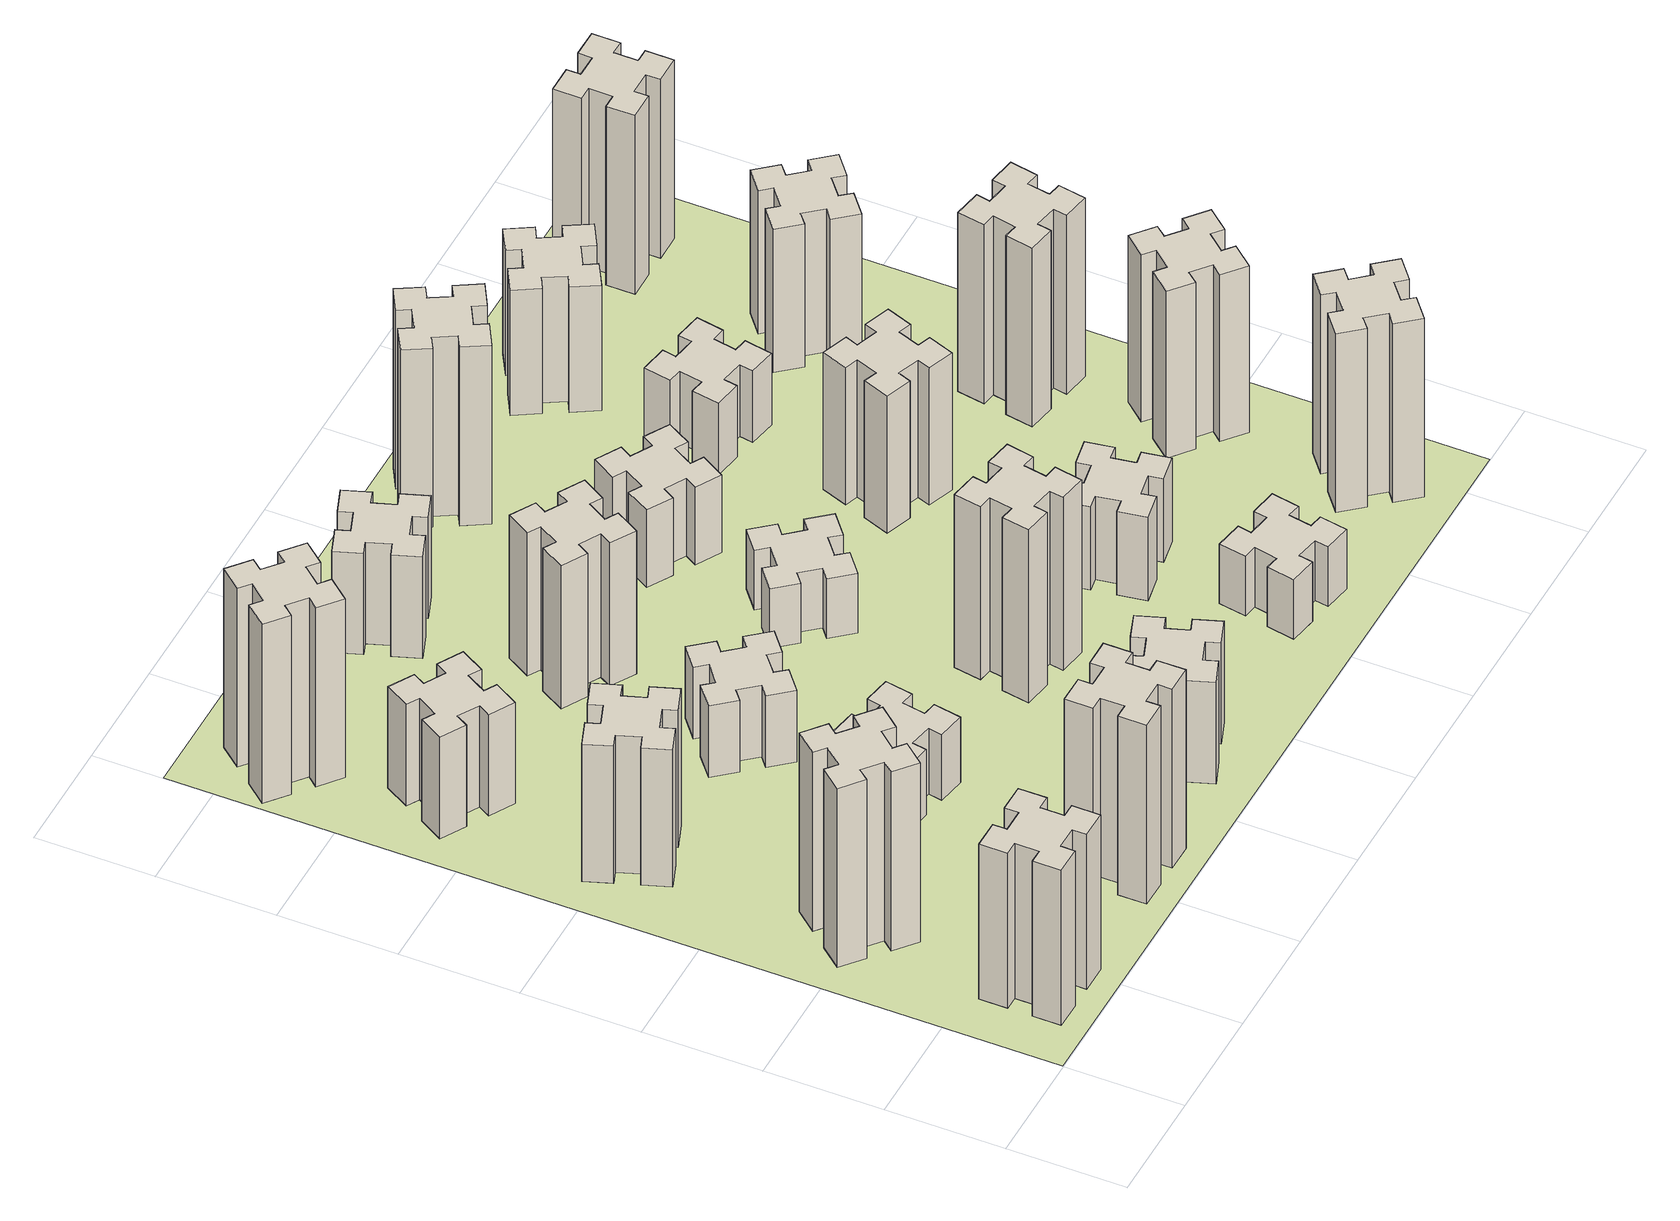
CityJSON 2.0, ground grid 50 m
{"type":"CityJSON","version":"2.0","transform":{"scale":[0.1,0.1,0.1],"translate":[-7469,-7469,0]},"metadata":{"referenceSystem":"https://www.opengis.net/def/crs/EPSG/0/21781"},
"CityObjects":{
"building1":{"type":"Building","attributes":{"class":"1000","function":"1000","usage":"1000","yearOfConstruction":2016,"roofType":"1000","measuredHeight":78,"storeysAboveGround":30,"storeysBelowGround":0},"geometry":[{"type":"Solid","lod":"1","boundaries":[[[[0,1,2,3,4,5,6,7,8,9,10,11,12,13,14,15,16,17,18,19]],[[17,16,20,21]],[[16,15,22,20]],[[15,14,23,22]],[[14,13,24,23]],[[13,12,25,24]],[[12,11,26,25]],[[11,10,27,26]],[[10,9,28,27]],[[9,8,29,28]],[[8,7,30,29]],[[7,6,31,30]],[[6,5,32,31]],[[5,4,33,32]],[[4,3,34,33]],[[3,2,35,34]],[[2,1,36,35]],[[1,0,37,36]],[[0,19,38,37]],[[19,18,39,38]],[[18,17,21,39]],[[24,25,26,27,28,29,30,31,32,33,34,35,36,37,38,39,21,20,22,23]]]]}]},
"building2":{"type":"Building","attributes":{"class":"1000","function":"1000","usage":"1000","yearOfConstruction":2016,"roofType":"1000","measuredHeight":90,"storeysAboveGround":30,"storeysBelowGround":0},"geometry":[{"type":"Solid","lod":"1","boundaries":[[[[40,41,42,43,44,45,46,47,48,49,50,51,52,53,54,55,56,57,58,59]],[[57,56,60,61]],[[56,55,62,60]],[[55,54,63,62]],[[54,53,64,63]],[[53,52,65,64]],[[52,51,66,65]],[[51,50,67,66]],[[50,49,68,67]],[[49,48,69,68]],[[48,47,70,69]],[[47,46,71,70]],[[46,45,72,71]],[[45,44,73,72]],[[44,43,74,73]],[[43,42,75,74]],[[42,41,76,75]],[[41,40,77,76]],[[40,59,78,77]],[[59,58,79,78]],[[58,57,61,79]],[[64,65,66,67,68,69,70,71,72,73,74,75,76,77,78,79,61,60,62,63]]]]}]},
"building3":{"type":"Building","attributes":{"class":"1000","function":"1000","usage":"1000","yearOfConstruction":2016,"roofType":"1000","measuredHeight":69,"storeysAboveGround":30,"storeysBelowGround":0},"geometry":[{"type":"Solid","lod":"1","boundaries":[[[[80,81,82,83,84,85,86,87,88,89,90,91,92,93,94,95,96,97,98,99]],[[97,96,100,101]],[[96,95,102,100]],[[95,94,103,102]],[[94,93,104,103]],[[93,92,105,104]],[[92,91,106,105]],[[91,90,107,106]],[[90,89,108,107]],[[89,88,109,108]],[[88,87,110,109]],[[87,86,111,110]],[[86,85,112,111]],[[85,84,113,112]],[[84,83,114,113]],[[83,82,115,114]],[[82,81,116,115]],[[81,80,117,116]],[[80,99,118,117]],[[99,98,119,118]],[[98,97,101,119]],[[104,105,106,107,108,109,110,111,112,113,114,115,116,117,118,119,101,100,102,103]]]]}]},
"building4":{"type":"Building","attributes":{"class":"1000","function":"1000","usage":"1000","yearOfConstruction":2016,"roofType":"1000","measuredHeight":51,"storeysAboveGround":30,"storeysBelowGround":0},"geometry":[{"type":"Solid","lod":"1","boundaries":[[[[120,121,122,123,124,125,126,127,128,129,130,131,132,133,134,135,136,137,138,139]],[[137,136,140,141]],[[136,135,142,140]],[[135,134,143,142]],[[134,133,144,143]],[[133,132,145,144]],[[132,131,146,145]],[[131,130,147,146]],[[130,129,148,147]],[[129,128,149,148]],[[128,127,150,149]],[[127,126,151,150]],[[126,125,152,151]],[[125,124,153,152]],[[124,123,154,153]],[[123,122,155,154]],[[122,121,156,155]],[[121,120,157,156]],[[120,139,158,157]],[[139,138,159,158]],[[138,137,141,159]],[[144,145,146,147,148,149,150,151,152,153,154,155,156,157,158,159,141,140,142,143]]]]}]},
"building5":{"type":"Building","attributes":{"class":"1000","function":"1000","usage":"1000","yearOfConstruction":2016,"roofType":"1000","measuredHeight":90,"storeysAboveGround":30,"storeysBelowGround":0},"geometry":[{"type":"Solid","lod":"1","boundaries":[[[[160,161,162,163,164,165,166,167,168,169,170,171,172,173,174,175,176,177,178,179]],[[177,176,180,181]],[[176,175,182,180]],[[175,174,183,182]],[[174,173,184,183]],[[173,172,185,184]],[[172,171,186,185]],[[171,170,187,186]],[[170,169,188,187]],[[169,168,189,188]],[[168,167,190,189]],[[167,166,191,190]],[[166,165,192,191]],[[165,164,193,192]],[[164,163,194,193]],[[163,162,195,194]],[[162,161,196,195]],[[161,160,197,196]],[[160,179,198,197]],[[179,178,199,198]],[[178,177,181,199]],[[184,185,186,187,188,189,190,191,192,193,194,195,196,197,198,199,181,180,182,183]]]]}]},
"building6":{"type":"Building","attributes":{"class":"1000","function":"1000","usage":"1000","yearOfConstruction":2016,"roofType":"1000","measuredHeight":90,"storeysAboveGround":30,"storeysBelowGround":0},"geometry":[{"type":"Solid","lod":"1","boundaries":[[[[200,201,202,203,204,205,206,207,208,209,210,211,212,213,214,215,216,217,218,219]],[[217,216,220,221]],[[216,215,222,220]],[[215,214,223,222]],[[214,213,224,223]],[[213,212,225,224]],[[212,211,226,225]],[[211,210,227,226]],[[210,209,228,227]],[[209,208,229,228]],[[208,207,230,229]],[[207,206,231,230]],[[206,205,232,231]],[[205,204,233,232]],[[204,203,234,233]],[[203,202,235,234]],[[202,201,236,235]],[[201,200,237,236]],[[200,219,238,237]],[[219,218,239,238]],[[218,217,221,239]],[[224,225,226,227,228,229,230,231,232,233,234,235,236,237,238,239,221,220,222,223]]]]}]},
"building7":{"type":"Building","attributes":{"class":"1000","function":"1000","usage":"1000","yearOfConstruction":2016,"roofType":"1000","measuredHeight":33,"storeysAboveGround":30,"storeysBelowGround":0},"geometry":[{"type":"Solid","lod":"1","boundaries":[[[[240,241,242,243,244,245,246,247,248,249,250,251,252,253,254,255,256,257,258,259]],[[257,256,260,261]],[[256,255,262,260]],[[255,254,263,262]],[[254,253,264,263]],[[253,252,265,264]],[[252,251,266,265]],[[251,250,267,266]],[[250,249,268,267]],[[249,248,269,268]],[[248,247,270,269]],[[247,246,271,270]],[[246,245,272,271]],[[245,244,273,272]],[[244,243,274,273]],[[243,242,275,274]],[[242,241,276,275]],[[241,240,277,276]],[[240,259,278,277]],[[259,258,279,278]],[[258,257,261,279]],[[264,265,266,267,268,269,270,271,272,273,274,275,276,277,278,279,261,260,262,263]]]]}]},
"building8":{"type":"Building","attributes":{"class":"1000","function":"1000","usage":"1000","yearOfConstruction":2016,"roofType":"1000","measuredHeight":36,"storeysAboveGround":30,"storeysBelowGround":0},"geometry":[{"type":"Solid","lod":"1","boundaries":[[[[280,281,282,283,284,285,286,287,288,289,290,291,292,293,294,295,296,297,298,299]],[[297,296,300,301]],[[296,295,302,300]],[[295,294,303,302]],[[294,293,304,303]],[[293,292,305,304]],[[292,291,306,305]],[[291,290,307,306]],[[290,289,308,307]],[[289,288,309,308]],[[288,287,310,309]],[[287,286,311,310]],[[286,285,312,311]],[[285,284,313,312]],[[284,283,314,313]],[[283,282,315,314]],[[282,281,316,315]],[[281,280,317,316]],[[280,299,318,317]],[[299,298,319,318]],[[298,297,301,319]],[[304,305,306,307,308,309,310,311,312,313,314,315,316,317,318,319,301,300,302,303]]]]}]},
"building9":{"type":"Building","attributes":{"class":"1000","function":"1000","usage":"1000","yearOfConstruction":2016,"roofType":"1000","measuredHeight":51,"storeysAboveGround":30,"storeysBelowGround":0},"geometry":[{"type":"Solid","lod":"1","boundaries":[[[[320,321,322,323,324,325,326,327,328,329,330,331,332,333,334,335,336,337,338,339]],[[337,336,340,341]],[[336,335,342,340]],[[335,334,343,342]],[[334,333,344,343]],[[333,332,345,344]],[[332,331,346,345]],[[331,330,347,346]],[[330,329,348,347]],[[329,328,349,348]],[[328,327,350,349]],[[327,326,351,350]],[[326,325,352,351]],[[325,324,353,352]],[[324,323,354,353]],[[323,322,355,354]],[[322,321,356,355]],[[321,320,357,356]],[[320,339,358,357]],[[339,338,359,358]],[[338,337,341,359]],[[344,345,346,347,348,349,350,351,352,353,354,355,356,357,358,359,341,340,342,343]]]]}]},
"building10":{"type":"Building","attributes":{"class":"1000","function":"1000","usage":"1000","yearOfConstruction":2016,"roofType":"1000","measuredHeight":72,"storeysAboveGround":30,"storeysBelowGround":0},"geometry":[{"type":"Solid","lod":"1","boundaries":[[[[360,361,362,363,364,365,366,367,368,369,370,371,372,373,374,375,376,377,378,379]],[[377,376,380,381]],[[376,375,382,380]],[[375,374,383,382]],[[374,373,384,383]],[[373,372,385,384]],[[372,371,386,385]],[[371,370,387,386]],[[370,369,388,387]],[[369,368,389,388]],[[368,367,390,389]],[[367,366,391,390]],[[366,365,392,391]],[[365,364,393,392]],[[364,363,394,393]],[[363,362,395,394]],[[362,361,396,395]],[[361,360,397,396]],[[360,379,398,397]],[[379,378,399,398]],[[378,377,381,399]],[[384,385,386,387,388,389,390,391,392,393,394,395,396,397,398,399,381,380,382,383]]]]}]},
"building11":{"type":"Building","attributes":{"class":"1000","function":"1000","usage":"1000","yearOfConstruction":2016,"roofType":"1000","measuredHeight":51,"storeysAboveGround":30,"storeysBelowGround":0},"geometry":[{"type":"Solid","lod":"1","boundaries":[[[[400,401,402,403,404,405,406,407,408,409,410,411,412,413,414,415,416,417,418,419]],[[417,416,420,421]],[[416,415,422,420]],[[415,414,423,422]],[[414,413,424,423]],[[413,412,425,424]],[[412,411,426,425]],[[411,410,427,426]],[[410,409,428,427]],[[409,408,429,428]],[[408,407,430,429]],[[407,406,431,430]],[[406,405,432,431]],[[405,404,433,432]],[[404,403,434,433]],[[403,402,435,434]],[[402,401,436,435]],[[401,400,437,436]],[[400,419,438,437]],[[419,418,439,438]],[[418,417,421,439]],[[424,425,426,427,428,429,430,431,432,433,434,435,436,437,438,439,421,420,422,423]]]]}]},
"building12":{"type":"Building","attributes":{"class":"1000","function":"1000","usage":"1000","yearOfConstruction":2016,"roofType":"1000","measuredHeight":87,"storeysAboveGround":30,"storeysBelowGround":0},"geometry":[{"type":"Solid","lod":"1","boundaries":[[[[440,441,442,443,444,445,446,447,448,449,450,451,452,453,454,455,456,457,458,459]],[[457,456,460,461]],[[456,455,462,460]],[[455,454,463,462]],[[454,453,464,463]],[[453,452,465,464]],[[452,451,466,465]],[[451,450,467,466]],[[450,449,468,467]],[[449,448,469,468]],[[448,447,470,469]],[[447,446,471,470]],[[446,445,472,471]],[[445,444,473,472]],[[444,443,474,473]],[[443,442,475,474]],[[442,441,476,475]],[[441,440,477,476]],[[440,459,478,477]],[[459,458,479,478]],[[458,457,461,479]],[[464,465,466,467,468,469,470,471,472,473,474,475,476,477,478,479,461,460,462,463]]]]}]},
"building13":{"type":"Building","attributes":{"class":"1000","function":"1000","usage":"1000","yearOfConstruction":2016,"roofType":"1000","measuredHeight":30,"storeysAboveGround":30,"storeysBelowGround":0},"geometry":[{"type":"Solid","lod":"1","boundaries":[[[[480,481,482,483,484,485,486,487,488,489,490,491,492,493,494,495,496,497,498,499]],[[497,496,500,501]],[[496,495,502,500]],[[495,494,503,502]],[[494,493,504,503]],[[493,492,505,504]],[[492,491,506,505]],[[491,490,507,506]],[[490,489,508,507]],[[489,488,509,508]],[[488,487,510,509]],[[487,486,511,510]],[[486,485,512,511]],[[485,484,513,512]],[[484,483,514,513]],[[483,482,515,514]],[[482,481,516,515]],[[481,480,517,516]],[[480,499,518,517]],[[499,498,519,518]],[[498,497,501,519]],[[504,505,506,507,508,509,510,511,512,513,514,515,516,517,518,519,501,500,502,503]]]]}]},
"building14":{"type":"Building","attributes":{"class":"1000","function":"1000","usage":"1000","yearOfConstruction":2016,"roofType":"1000","measuredHeight":39,"storeysAboveGround":30,"storeysBelowGround":0},"geometry":[{"type":"Solid","lod":"1","boundaries":[[[[520,521,522,523,524,525,526,527,528,529,530,531,532,533,534,535,536,537,538,539]],[[537,536,540,541]],[[536,535,542,540]],[[535,534,543,542]],[[534,533,544,543]],[[533,532,545,544]],[[532,531,546,545]],[[531,530,547,546]],[[530,529,548,547]],[[529,528,549,548]],[[528,527,550,549]],[[527,526,551,550]],[[526,525,552,551]],[[525,524,553,552]],[[524,523,554,553]],[[523,522,555,554]],[[522,521,556,555]],[[521,520,557,556]],[[520,539,558,557]],[[539,538,559,558]],[[538,537,541,559]],[[544,545,546,547,548,549,550,551,552,553,554,555,556,557,558,559,541,540,542,543]]]]}]},
"building15":{"type":"Building","attributes":{"class":"1000","function":"1000","usage":"1000","yearOfConstruction":2016,"roofType":"1000","measuredHeight":30,"storeysAboveGround":30,"storeysBelowGround":0},"geometry":[{"type":"Solid","lod":"1","boundaries":[[[[560,561,562,563,564,565,566,567,568,569,570,571,572,573,574,575,576,577,578,579]],[[577,576,580,581]],[[576,575,582,580]],[[575,574,583,582]],[[574,573,584,583]],[[573,572,585,584]],[[572,571,586,585]],[[571,570,587,586]],[[570,569,588,587]],[[569,568,589,588]],[[568,567,590,589]],[[567,566,591,590]],[[566,565,592,591]],[[565,564,593,592]],[[564,563,594,593]],[[563,562,595,594]],[[562,561,596,595]],[[561,560,597,596]],[[560,579,598,597]],[[579,578,599,598]],[[578,577,581,599]],[[584,585,586,587,588,589,590,591,592,593,594,595,596,597,598,599,581,580,582,583]]]]}]},
"building16":{"type":"Building","attributes":{"class":"1000","function":"1000","usage":"1000","yearOfConstruction":2016,"roofType":"1000","measuredHeight":90,"storeysAboveGround":30,"storeysBelowGround":0},"geometry":[{"type":"Solid","lod":"1","boundaries":[[[[600,601,602,603,604,605,606,607,608,609,610,611,612,613,614,615,616,617,618,619]],[[617,616,620,621]],[[616,615,622,620]],[[615,614,623,622]],[[614,613,624,623]],[[613,612,625,624]],[[612,611,626,625]],[[611,610,627,626]],[[610,609,628,627]],[[609,608,629,628]],[[608,607,630,629]],[[607,606,631,630]],[[606,605,632,631]],[[605,604,633,632]],[[604,603,634,633]],[[603,602,635,634]],[[602,601,636,635]],[[601,600,637,636]],[[600,619,638,637]],[[619,618,639,638]],[[618,617,621,639]],[[624,625,626,627,628,629,630,631,632,633,634,635,636,637,638,639,621,620,622,623]]]]}]},
"building17":{"type":"Building","attributes":{"class":"1000","function":"1000","usage":"1000","yearOfConstruction":2016,"roofType":"1000","measuredHeight":42,"storeysAboveGround":30,"storeysBelowGround":0},"geometry":[{"type":"Solid","lod":"1","boundaries":[[[[640,641,642,643,644,645,646,647,648,649,650,651,652,653,654,655,656,657,658,659]],[[657,656,660,661]],[[656,655,662,660]],[[655,654,663,662]],[[654,653,664,663]],[[653,652,665,664]],[[652,651,666,665]],[[651,650,667,666]],[[650,649,668,667]],[[649,648,669,668]],[[648,647,670,669]],[[647,646,671,670]],[[646,645,672,671]],[[645,644,673,672]],[[644,643,674,673]],[[643,642,675,674]],[[642,641,676,675]],[[641,640,677,676]],[[640,659,678,677]],[[659,658,679,678]],[[658,657,661,679]],[[664,665,666,667,668,669,670,671,672,673,674,675,676,677,678,679,661,660,662,663]]]]}]},
"building18":{"type":"Building","attributes":{"class":"1000","function":"1000","usage":"1000","yearOfConstruction":2016,"roofType":"1000","measuredHeight":69,"storeysAboveGround":30,"storeysBelowGround":0},"geometry":[{"type":"Solid","lod":"1","boundaries":[[[[680,681,682,683,684,685,686,687,688,689,690,691,692,693,694,695,696,697,698,699]],[[697,696,700,701]],[[696,695,702,700]],[[695,694,703,702]],[[694,693,704,703]],[[693,692,705,704]],[[692,691,706,705]],[[691,690,707,706]],[[690,689,708,707]],[[689,688,709,708]],[[688,687,710,709]],[[687,686,711,710]],[[686,685,712,711]],[[685,684,713,712]],[[684,683,714,713]],[[683,682,715,714]],[[682,681,716,715]],[[681,680,717,716]],[[680,699,718,717]],[[699,698,719,718]],[[698,697,701,719]],[[704,705,706,707,708,709,710,711,712,713,714,715,716,717,718,719,701,700,702,703]]]]}]},
"building19":{"type":"Building","attributes":{"class":"1000","function":"1000","usage":"1000","yearOfConstruction":2016,"roofType":"1000","measuredHeight":36,"storeysAboveGround":30,"storeysBelowGround":0},"geometry":[{"type":"Solid","lod":"1","boundaries":[[[[720,721,722,723,724,725,726,727,728,729,730,731,732,733,734,735,736,737,738,739]],[[737,736,740,741]],[[736,735,742,740]],[[735,734,743,742]],[[734,733,744,743]],[[733,732,745,744]],[[732,731,746,745]],[[731,730,747,746]],[[730,729,748,747]],[[729,728,749,748]],[[728,727,750,749]],[[727,726,751,750]],[[726,725,752,751]],[[725,724,753,752]],[[724,723,754,753]],[[723,722,755,754]],[[722,721,756,755]],[[721,720,757,756]],[[720,739,758,757]],[[739,738,759,758]],[[738,737,741,759]],[[744,745,746,747,748,749,750,751,752,753,754,755,756,757,758,759,741,740,742,743]]]]}]},
"building20":{"type":"Building","attributes":{"class":"1000","function":"1000","usage":"1000","yearOfConstruction":2016,"roofType":"1000","measuredHeight":90,"storeysAboveGround":30,"storeysBelowGround":0},"geometry":[{"type":"Solid","lod":"1","boundaries":[[[[760,761,762,763,764,765,766,767,768,769,770,771,772,773,774,775,776,777,778,779]],[[777,776,780,781]],[[776,775,782,780]],[[775,774,783,782]],[[774,773,784,783]],[[773,772,785,784]],[[772,771,786,785]],[[771,770,787,786]],[[770,769,788,787]],[[769,768,789,788]],[[768,767,790,789]],[[767,766,791,790]],[[766,765,792,791]],[[765,764,793,792]],[[764,763,794,793]],[[763,762,795,794]],[[762,761,796,795]],[[761,760,797,796]],[[760,779,798,797]],[[779,778,799,798]],[[778,777,781,799]],[[784,785,786,787,788,789,790,791,792,793,794,795,796,797,798,799,781,780,782,783]]]]}]},
"building21":{"type":"Building","attributes":{"class":"1000","function":"1000","usage":"1000","yearOfConstruction":2016,"roofType":"1000","measuredHeight":63,"storeysAboveGround":30,"storeysBelowGround":0},"geometry":[{"type":"Solid","lod":"1","boundaries":[[[[800,801,802,803,804,805,806,807,808,809,810,811,812,813,814,815,816,817,818,819]],[[817,816,820,821]],[[816,815,822,820]],[[815,814,823,822]],[[814,813,824,823]],[[813,812,825,824]],[[812,811,826,825]],[[811,810,827,826]],[[810,809,828,827]],[[809,808,829,828]],[[808,807,830,829]],[[807,806,831,830]],[[806,805,832,831]],[[805,804,833,832]],[[804,803,834,833]],[[803,802,835,834]],[[802,801,836,835]],[[801,800,837,836]],[[800,819,838,837]],[[819,818,839,838]],[[818,817,821,839]],[[824,825,826,827,828,829,830,831,832,833,834,835,836,837,838,839,821,820,822,823]]]]}]},
"building22":{"type":"Building","attributes":{"class":"1000","function":"1000","usage":"1000","yearOfConstruction":2016,"roofType":"1000","measuredHeight":84,"storeysAboveGround":30,"storeysBelowGround":0},"geometry":[{"type":"Solid","lod":"1","boundaries":[[[[840,841,842,843,844,845,846,847,848,849,850,851,852,853,854,855,856,857,858,859]],[[857,856,860,861]],[[856,855,862,860]],[[855,854,863,862]],[[854,853,864,863]],[[853,852,865,864]],[[852,851,866,865]],[[851,850,867,866]],[[850,849,868,867]],[[849,848,869,868]],[[848,847,870,869]],[[847,846,871,870]],[[846,845,872,871]],[[845,844,873,872]],[[844,843,874,873]],[[843,842,875,874]],[[842,841,876,875]],[[841,840,877,876]],[[840,859,878,877]],[[859,858,879,878]],[[858,857,861,879]],[[864,865,866,867,868,869,870,871,872,873,874,875,876,877,878,879,861,860,862,863]]]]}]},
"building23":{"type":"Building","attributes":{"class":"1000","function":"1000","usage":"1000","yearOfConstruction":2016,"roofType":"1000","measuredHeight":90,"storeysAboveGround":30,"storeysBelowGround":0},"geometry":[{"type":"Solid","lod":"1","boundaries":[[[[880,881,882,883,884,885,886,887,888,889,890,891,892,893,894,895,896,897,898,899]],[[897,896,900,901]],[[896,895,902,900]],[[895,894,903,902]],[[894,893,904,903]],[[893,892,905,904]],[[892,891,906,905]],[[891,890,907,906]],[[890,889,908,907]],[[889,888,909,908]],[[888,887,910,909]],[[887,886,911,910]],[[886,885,912,911]],[[885,884,913,912]],[[884,883,914,913]],[[883,882,915,914]],[[882,881,916,915]],[[881,880,917,916]],[[880,899,918,917]],[[899,898,919,918]],[[898,897,901,919]],[[904,905,906,907,908,909,910,911,912,913,914,915,916,917,918,919,901,900,902,903]]]]}]},
"building24":{"type":"Building","attributes":{"class":"1000","function":"1000","usage":"1000","yearOfConstruction":2016,"roofType":"1000","measuredHeight":72,"storeysAboveGround":30,"storeysBelowGround":0},"geometry":[{"type":"Solid","lod":"1","boundaries":[[[[920,921,922,923,924,925,926,927,928,929,930,931,932,933,934,935,936,937,938,939]],[[937,936,940,941]],[[936,935,942,940]],[[935,934,943,942]],[[934,933,944,943]],[[933,932,945,944]],[[932,931,946,945]],[[931,930,947,946]],[[930,929,948,947]],[[929,928,949,948]],[[928,927,950,949]],[[927,926,951,950]],[[926,925,952,951]],[[925,924,953,952]],[[924,923,954,953]],[[923,922,955,954]],[[922,921,956,955]],[[921,920,957,956]],[[920,939,958,957]],[[939,938,959,958]],[[938,937,941,959]],[[944,945,946,947,948,949,950,951,952,953,954,955,956,957,958,959,941,940,942,943]]]]}]},
"building25":{"type":"Building","attributes":{"class":"1000","function":"1000","usage":"1000","yearOfConstruction":2016,"roofType":"1000","measuredHeight":90,"storeysAboveGround":30,"storeysBelowGround":0},"geometry":[{"type":"Solid","lod":"1","boundaries":[[[[960,961,962,963,964,965,966,967,968,969,970,971,972,973,974,975,976,977,978,979]],[[977,976,980,981]],[[976,975,982,980]],[[975,974,983,982]],[[974,973,984,983]],[[973,972,985,984]],[[972,971,986,985]],[[971,970,987,986]],[[970,969,988,987]],[[969,968,989,988]],[[968,967,990,989]],[[967,966,991,990]],[[966,965,992,991]],[[965,964,993,992]],[[964,963,994,993]],[[963,962,995,994]],[[962,961,996,995]],[[961,960,997,996]],[[960,979,998,997]],[[979,978,999,998]],[[978,977,981,999]],[[984,985,986,987,988,989,990,991,992,993,994,995,996,997,998,999,981,980,982,983]]]]}]},
"landuse1":{"type":"LandUse","attributes":{"name":"plot1","function":"1010"},"geometry":[{"type":"MultiSurface","lod":"1","boundaries":[[[1000,1001,1002,1003]]]}]}
},
"vertices":[
[265,325,0],[265,225,0],[205,225,0],[205,105,0],[325,105,0],[325,165,0],[425,165,0],[425,105,0],[545,105,0],[545,225,0],[485,225,0],[485,325,0],[545,325,0],[545,445,0],[425,445,0],[425,385,0],[325,385,0],[325,445,0],[205,445,0],[205,325,0],[325,385,780],[325,445,780],[425,385,780],[425,445,780],[545,445,780],[545,325,780],[485,325,780],[485,225,780],[545,225,780],[545,105,780],[425,105,780],[425,165,780],[325,165,780],[325,105,780],[205,105,780],[205,225,780],[265,225,780],[265,325,780],[205,325,780],[205,445,780],
[484,1067,0],[408,1132,0],[446,1178,0],[354,1255,0],[277,1163,0],[323,1124,0],[259,1048,0],[213,1086,0],[136,994,0],[228,917,0],[266,963,0],[343,899,0],[304,853,0],[396,776,0],[473,868,0],[427,906,0],[492,983,0],[538,944,0],[615,1036,0],[523,1113,0],[492,983,900],[538,944,900],[427,906,900],[473,868,900],[396,776,900],[304,853,900],[343,899,900],[266,963,900],[228,917,900],[136,994,900],[213,1086,900],[259,1048,900],[323,1124,900],[277,1163,900],[354,1255,900],[446,1178,900],[408,1132,900],[484,1067,900],[523,1113,900],[615,1036,900],
[366,1835,0],[460,1869,0],[480,1813,0],[593,1854,0],[552,1967,0],[496,1946,0],[462,2040,0],[518,2060,0],[477,2173,0],[364,2132,0],[385,2076,0],[291,2042,0],[270,2098,0],[157,2057,0],[199,1944,0],[255,1965,0],[289,1871,0],[233,1850,0],[274,1737,0],[387,1779,0],[289,1871,690],[233,1850,690],[255,1965,690],[199,1944,690],[157,2057,690],[270,2098,690],[291,2042,690],[385,2076,690],[364,2132,690],[477,2173,690],[518,2060,690],[462,2040,690],[496,1946,690],[552,1967,690],[593,1854,690],[480,1813,690],[460,1869,690],[366,1835,690],[387,1779,690],[274,1737,690],
[446,2597,0],[496,2684,0],[548,2654,0],[608,2758,0],[504,2818,0],[474,2766,0],[387,2816,0],[417,2868,0],[313,2928,0],[253,2824,0],[305,2794,0],[255,2707,0],[203,2737,0],[143,2633,0],[247,2573,0],[277,2625,0],[364,2575,0],[334,2523,0],[438,2463,0],[498,2567,0],[364,2575,510],[334,2523,510],[277,2625,510],[247,2573,510],[143,2633,510],[203,2737,510],[255,2707,510],[305,2794,510],[253,2824,510],[313,2928,510],[417,2868,510],[387,2816,510],[474,2766,510],[504,2818,510],[608,2758,510],[548,2654,510],[496,2684,510],[446,2597,510],[498,2567,510],[438,2463,510],
[1065,165,0],[1165,165,0],[1165,105,0],[1285,105,0],[1285,225,0],[1225,225,0],[1225,325,0],[1285,325,0],[1285,445,0],[1165,445,0],[1165,385,0],[1065,385,0],[1065,445,0],[945,445,0],[945,325,0],[1005,325,0],[1005,225,0],[945,225,0],[945,105,0],[1065,105,0],[1005,225,900],[945,225,900],[1005,325,900],[945,325,900],[945,445,900],[1065,445,900],[1065,385,900],[1165,385,900],[1165,445,900],[1285,445,900],[1285,325,900],[1225,325,900],[1225,225,900],[1285,225,900],[1285,105,900],[1165,105,900],[1165,165,900],[1065,165,900],[1065,105,900],[945,105,900],
[384,3387,0],[308,3452,0],[346,3498,0],[254,3575,0],[177,3483,0],[223,3444,0],[159,3368,0],[113,3406,0],[36,3314,0],[128,3237,0],[166,3283,0],[243,3219,0],[204,3173,0],[296,3096,0],[373,3188,0],[327,3226,0],[392,3303,0],[438,3264,0],[515,3356,0],[423,3433,0],[392,3303,900],[438,3264,900],[327,3226,900],[373,3188,900],[296,3096,900],[204,3173,900],[243,3219,900],[166,3283,900],[128,3237,900],[36,3314,900],[113,3406,900],[159,3368,900],[223,3444,900],[177,3483,900],[254,3575,900],[346,3498,900],[308,3452,900],[384,3387,900],[423,3433,900],[515,3356,900],
[1047,1116,0],[1145,1098,0],[1135,1039,0],[1253,1018,0],[1274,1137,0],[1215,1147,0],[1232,1245,0],[1291,1235,0],[1312,1353,0],[1194,1374,0],[1184,1315,0],[1085,1332,0],[1096,1391,0],[977,1412,0],[957,1294,0],[1016,1284,0],[998,1185,0],[939,1196,0],[918,1077,0],[1037,1057,0],[998,1185,330],[939,1196,330],[1016,1284,330],[957,1294,330],[977,1412,330],[1096,1391,330],[1085,1332,330],[1184,1315,330],[1194,1374,330],[1312,1353,330],[1291,1235,330],[1232,1245,330],[1215,1147,330],[1274,1137,330],[1253,1018,330],[1135,1039,330],[1145,1098,330],[1047,1116,330],[1037,1057,330],[918,1077,330],
[1083,1972,0],[1006,1907,0],[968,1953,0],[876,1876,0],[953,1784,0],[999,1823,0],[1063,1746,0],[1017,1708,0],[1094,1616,0],[1186,1693,0],[1148,1739,0],[1224,1803,0],[1263,1757,0],[1355,1834,0],[1278,1926,0],[1232,1888,0],[1167,1964,0],[1213,2003,0],[1136,2095,0],[1044,2018,0],[1167,1964,360],[1213,2003,360],[1232,1888,360],[1278,1926,360],[1355,1834,360],[1263,1757,360],[1224,1803,360],[1148,1739,360],[1186,1693,360],[1094,1616,360],[1017,1708,360],[1063,1746,360],[999,1823,360],[953,1784,360],[876,1876,360],[968,1953,360],[1006,1907,360],[1083,1972,360],[1044,2018,360],[1136,2095,360],
[1765,496,0],[1671,462,0],[1650,518,0],[1537,477,0],[1579,364,0],[1635,385,0],[1669,291,0],[1613,270,0],[1654,157,0],[1767,199,0],[1746,255,0],[1840,289,0],[1860,233,0],[1973,274,0],[1932,387,0],[1876,366,0],[1842,460,0],[1898,480,0],[1857,593,0],[1744,552,0],[1842,460,510],[1898,480,510],[1876,366,510],[1932,387,510],[1973,274,510],[1860,233,510],[1840,289,510],[1746,255,510],[1767,199,510],[1654,157,510],[1613,270,510],[1669,291,510],[1635,385,510],[1579,364,510],[1537,477,510],[1650,518,510],[1671,462,510],[1765,496,510],[1744,552,510],[1857,593,510],
[1314,2666,0],[1227,2716,0],[1257,2768,0],[1153,2828,0],[1093,2724,0],[1145,2694,0],[1095,2607,0],[1043,2637,0],[983,2533,0],[1087,2473,0],[1117,2525,0],[1204,2475,0],[1174,2423,0],[1278,2363,0],[1338,2467,0],[1286,2497,0],[1336,2584,0],[1388,2554,0],[1448,2658,0],[1344,2718,0],[1336,2584,720],[1388,2554,720],[1286,2497,720],[1338,2467,720],[1278,2363,720],[1174,2423,720],[1204,2475,720],[1117,2525,720],[1087,2473,720],[983,2533,720],[1043,2637,720],[1095,2607,720],[1145,2694,720],[1093,2724,720],[1153,2828,720],[1257,2768,720],[1227,2716,720],[1314,2666,720],[1344,2718,720],[1448,2658,720],
[1125,3456,0],[1031,3422,0],[1010,3478,0],[897,3437,0],[939,3324,0],[995,3345,0],[1029,3251,0],[973,3230,0],[1014,3117,0],[1127,3159,0],[1106,3215,0],[1200,3249,0],[1220,3193,0],[1333,3234,0],[1292,3347,0],[1236,3326,0],[1202,3420,0],[1258,3440,0],[1217,3553,0],[1104,3512,0],[1202,3420,510],[1258,3440,510],[1236,3326,510],[1292,3347,510],[1333,3234,510],[1220,3193,510],[1200,3249,510],[1106,3215,510],[1127,3159,510],[1014,3117,510],[973,3230,510],[1029,3251,510],[995,3345,510],[939,3324,510],[897,3437,510],[1010,3478,510],[1031,3422,510],[1125,3456,510],[1104,3512,510],[1217,3553,510],
[2055,1047,0],[2072,1145,0],[2131,1135,0],[2152,1253,0],[2034,1274,0],[2024,1215,0],[1925,1232,0],[1936,1291,0],[1817,1312,0],[1797,1194,0],[1856,1184,0],[1838,1085,0],[1779,1096,0],[1758,977,0],[1877,957,0],[1887,1016,0],[1985,998,0],[1975,939,0],[2093,918,0],[2114,1037,0],[1985,998,870],[1975,939,870],[1887,1016,870],[1877,957,870],[1758,977,870],[1779,1096,870],[1838,1085,870],[1856,1184,870],[1797,1194,870],[1817,1312,870],[1936,1291,870],[1925,1232,870],[2024,1215,870],[2034,1274,870],[2152,1253,870],[2131,1135,870],[2072,1145,870],[2055,1047,870],[2114,1037,870],[2093,918,870],
[1972,1988,0],[1907,2064,0],[1953,2103,0],[1876,2195,0],[1784,2118,0],[1823,2072,0],[1746,2007,0],[1708,2053,0],[1616,1976,0],[1693,1884,0],[1739,1923,0],[1803,1846,0],[1757,1808,0],[1834,1716,0],[1926,1793,0],[1888,1839,0],[1964,1903,0],[2003,1857,0],[2095,1934,0],[2018,2026,0],[1964,1903,300],[2003,1857,300],[1888,1839,300],[1926,1793,300],[1834,1716,300],[1757,1808,300],[1803,1846,300],[1739,1923,300],[1693,1884,300],[1616,1976,300],[1708,2053,300],[1746,2007,300],[1823,2072,300],[1784,2118,300],[1876,2195,300],[1953,2103,300],[1907,2064,300],[1972,1988,300],[2018,2026,300],[2095,1934,300],
[2026,2497,0],[2076,2584,0],[2128,2554,0],[2188,2658,0],[2084,2718,0],[2054,2666,0],[1967,2716,0],[1997,2768,0],[1893,2828,0],[1833,2724,0],[1885,2694,0],[1835,2607,0],[1783,2637,0],[1723,2533,0],[1827,2473,0],[1857,2525,0],[1944,2475,0],[1914,2423,0],[2018,2363,0],[2078,2467,0],[1944,2475,390],[1914,2423,390],[1857,2525,390],[1827,2473,390],[1723,2533,390],[1783,2637,390],[1835,2607,390],[1885,2694,390],[1833,2724,390],[1893,2828,390],[1997,2768,390],[1967,2716,390],[2054,2666,390],[2084,2718,390],[2188,2658,390],[2128,2554,390],[2076,2584,390],[2026,2497,390],[2078,2467,390],[2018,2363,390],
[2596,444,0],[2578,345,0],[2519,356,0],[2498,237,0],[2617,217,0],[2627,276,0],[2725,258,0],[2715,199,0],[2833,178,0],[2854,297,0],[2795,307,0],[2812,405,0],[2871,395,0],[2892,513,0],[2774,534,0],[2764,475,0],[2665,492,0],[2676,551,0],[2557,572,0],[2537,454,0],[2665,492,300],[2676,551,300],[2764,475,300],[2774,534,300],[2892,513,300],[2871,395,300],[2812,405,300],[2795,307,300],[2854,297,300],[2833,178,300],[2715,199,300],[2725,258,300],[2627,276,300],[2617,217,300],[2498,237,300],[2519,356,300],[2578,345,300],[2596,444,300],[2537,454,300],[2557,572,300],
[1844,3556,0],[1757,3506,0],[1727,3558,0],[1623,3498,0],[1683,3394,0],[1735,3424,0],[1785,3337,0],[1733,3307,0],[1793,3203,0],[1897,3263,0],[1867,3315,0],[1954,3365,0],[1984,3313,0],[2088,3373,0],[2028,3477,0],[1976,3447,0],[1926,3534,0],[1978,3564,0],[1918,3668,0],[1814,3608,0],[1926,3534,900],[1978,3564,900],[1976,3447,900],[2028,3477,900],[2088,3373,900],[1984,3313,900],[1954,3365,900],[1867,3315,900],[1897,3263,900],[1793,3203,900],[1733,3307,900],[1785,3337,900],[1735,3424,900],[1683,3394,900],[1623,3498,900],[1727,3558,900],[1757,3506,900],[1844,3556,900],[1814,3608,900],[1918,3668,900],
[2625,1132,0],[2527,1115,0],[2517,1174,0],[2398,1153,0],[2419,1035,0],[2478,1045,0],[2496,947,0],[2437,937,0],[2457,818,0],[2576,839,0],[2565,898,0],[2664,916,0],[2674,857,0],[2792,877,0],[2771,996,0],[2712,985,0],[2695,1084,0],[2754,1094,0],[2733,1212,0],[2615,1191,0],[2695,1084,420],[2754,1094,420],[2712,985,420],[2771,996,420],[2792,877,420],[2674,857,420],[2664,916,420],[2565,898,420],[2576,839,420],[2457,818,420],[2437,937,420],[2496,947,420],[2478,1045,420],[2419,1035,420],[2398,1153,420],[2517,1174,420],[2527,1115,420],[2625,1132,420],[2615,1191,420],[2733,1212,420],
[2682,1871,0],[2716,1965,0],[2772,1944,0],[2813,2057,0],[2700,2098,0],[2680,2042,0],[2586,2076,0],[2607,2132,0],[2494,2173,0],[2453,2060,0],[2509,2040,0],[2475,1946,0],[2419,1967,0],[2377,1854,0],[2490,1813,0],[2511,1869,0],[2605,1835,0],[2584,1779,0],[2697,1737,0],[2738,1850,0],[2605,1835,690],[2584,1779,690],[2511,1869,690],[2490,1813,690],[2377,1854,690],[2419,1967,690],[2475,1946,690],[2509,2040,690],[2453,2060,690],[2494,2173,690],[2607,2132,690],[2586,2076,690],[2680,2042,690],[2700,2098,690],[2813,2057,690],[2772,1944,690],[2716,1965,690],[2682,1871,690],[2738,1850,690],[2697,1737,690],
[2664,2795,0],[2565,2812,0],[2576,2871,0],[2457,2892,0],[2437,2774,0],[2496,2764,0],[2478,2665,0],[2419,2676,0],[2398,2557,0],[2517,2537,0],[2527,2596,0],[2625,2578,0],[2615,2519,0],[2733,2498,0],[2754,2617,0],[2695,2627,0],[2712,2725,0],[2771,2715,0],[2792,2833,0],[2674,2854,0],[2712,2725,360],[2771,2715,360],[2695,2627,360],[2754,2617,360],[2733,2498,360],[2615,2519,360],[2625,2578,360],[2527,2596,360],[2517,2537,360],[2398,2557,360],[2419,2676,360],[2478,2665,360],[2496,2764,360],[2437,2774,360],[2457,2892,360],[2576,2871,360],[2565,2812,360],[2664,2795,360],[2674,2854,360],[2792,2833,360],
[3468,259,0],[3544,323,0],[3583,277,0],[3675,354,0],[3598,446,0],[3552,408,0],[3487,484,0],[3533,523,0],[3456,615,0],[3364,538,0],[3403,492,0],[3326,427,0],[3288,473,0],[3196,396,0],[3273,304,0],[3319,343,0],[3383,266,0],[3337,228,0],[3414,136,0],[3506,213,0],[3383,266,900],[3337,228,900],[3319,343,900],[3273,304,900],[3196,396,900],[3288,473,900],[3326,427,900],[3403,492,900],[3364,538,900],[3456,615,900],[3533,523,900],[3487,484,900],[3552,408,900],[3598,446,900],[3675,354,900],[3583,277,900],[3544,323,900],[3468,259,900],[3506,213,900],[3414,136,900],
[2716,3347,0],[2666,3434,0],[2718,3464,0],[2658,3568,0],[2554,3508,0],[2584,3456,0],[2497,3406,0],[2467,3458,0],[2363,3398,0],[2423,3294,0],[2475,3324,0],[2525,3237,0],[2473,3207,0],[2533,3103,0],[2637,3163,0],[2607,3215,0],[2694,3265,0],[2724,3213,0],[2828,3273,0],[2768,3377,0],[2694,3265,630],[2724,3213,630],[2607,3215,630],[2637,3163,630],[2533,3103,630],[2473,3207,630],[2525,3237,630],[2475,3324,630],[2423,3294,630],[2363,3398,630],[2467,3458,630],[2497,3406,630],[2584,3456,630],[2554,3508,630],[2658,3568,630],[2718,3464,630],[2666,3434,630],[2716,3347,630],[2768,3377,630],[2828,3273,630],
[3487,1006,0],[3552,1083,0],[3598,1044,0],[3675,1136,0],[3583,1213,0],[3544,1167,0],[3468,1232,0],[3506,1278,0],[3414,1355,0],[3337,1263,0],[3383,1224,0],[3319,1148,0],[3273,1186,0],[3196,1094,0],[3288,1017,0],[3326,1063,0],[3403,999,0],[3364,953,0],[3456,876,0],[3533,968,0],[3403,999,840],[3364,953,840],[3326,1063,840],[3288,1017,840],[3196,1094,840],[3273,1186,840],[3319,1148,840],[3383,1224,840],[3337,1263,840],[3414,1355,840],[3506,1278,840],[3468,1232,840],[3544,1167,840],[3583,1213,840],[3675,1136,840],[3598,1044,840],[3552,1083,840],[3487,1006,840],[3533,968,840],[3456,876,840],
[3267,1656,0],[3365,1638,0],[3355,1579,0],[3473,1558,0],[3494,1677,0],[3435,1687,0],[3452,1785,0],[3511,1775,0],[3532,1893,0],[3414,1914,0],[3404,1855,0],[3305,1872,0],[3316,1931,0],[3197,1952,0],[3177,1834,0],[3236,1824,0],[3218,1725,0],[3159,1736,0],[3138,1617,0],[3257,1597,0],[3218,1725,900],[3159,1736,900],[3236,1824,900],[3177,1834,900],[3197,1952,900],[3316,1931,900],[3305,1872,900],[3404,1855,900],[3414,1914,900],[3532,1893,900],[3511,1775,900],[3452,1785,900],[3435,1687,900],[3494,1677,900],[3473,1558,900],[3355,1579,900],[3365,1638,900],[3267,1656,900],[3257,1597,900],[3138,1617,900],
[3119,2563,0],[3183,2486,0],[3137,2448,0],[3214,2356,0],[3306,2433,0],[3268,2479,0],[3344,2543,0],[3383,2497,0],[3475,2574,0],[3398,2666,0],[3352,2628,0],[3287,2704,0],[3333,2743,0],[3256,2835,0],[3164,2758,0],[3203,2712,0],[3126,2647,0],[3088,2693,0],[2996,2616,0],[3073,2524,0],[3126,2647,720],[3088,2693,720],[3203,2712,720],[3164,2758,720],[3256,2835,720],[3333,2743,720],[3287,2704,720],[3352,2628,720],[3398,2666,720],[3475,2574,720],[3383,2497,720],[3344,2543,720],[3268,2479,720],[3306,2433,720],[3214,2356,720],[3137,2448,720],[3183,2486,720],[3119,2563,720],[3073,2524,720],[2996,2616,720],
[3285,3325,0],[3385,3325,0],[3385,3265,0],[3505,3265,0],[3505,3385,0],[3445,3385,0],[3445,3485,0],[3505,3485,0],[3505,3605,0],[3385,3605,0],[3385,3545,0],[3285,3545,0],[3285,3605,0],[3165,3605,0],[3165,3485,0],[3225,3485,0],[3225,3385,0],[3165,3385,0],[3165,3265,0],[3285,3265,0],[3225,3385,900],[3165,3385,900],[3225,3485,900],[3165,3485,900],[3165,3605,900],[3285,3605,900],[3285,3545,900],[3385,3545,900],[3385,3605,900],[3505,3605,900],[3505,3485,900],[3445,3485,900],[3445,3385,900],[3505,3385,900],[3505,3265,900],[3385,3265,900],[3385,3325,900],[3285,3325,900],[3285,3265,900],[3165,3265,900],
[5,3705,0],[3705,3705,0],[3705,5,0],[5,5,0]
]}
